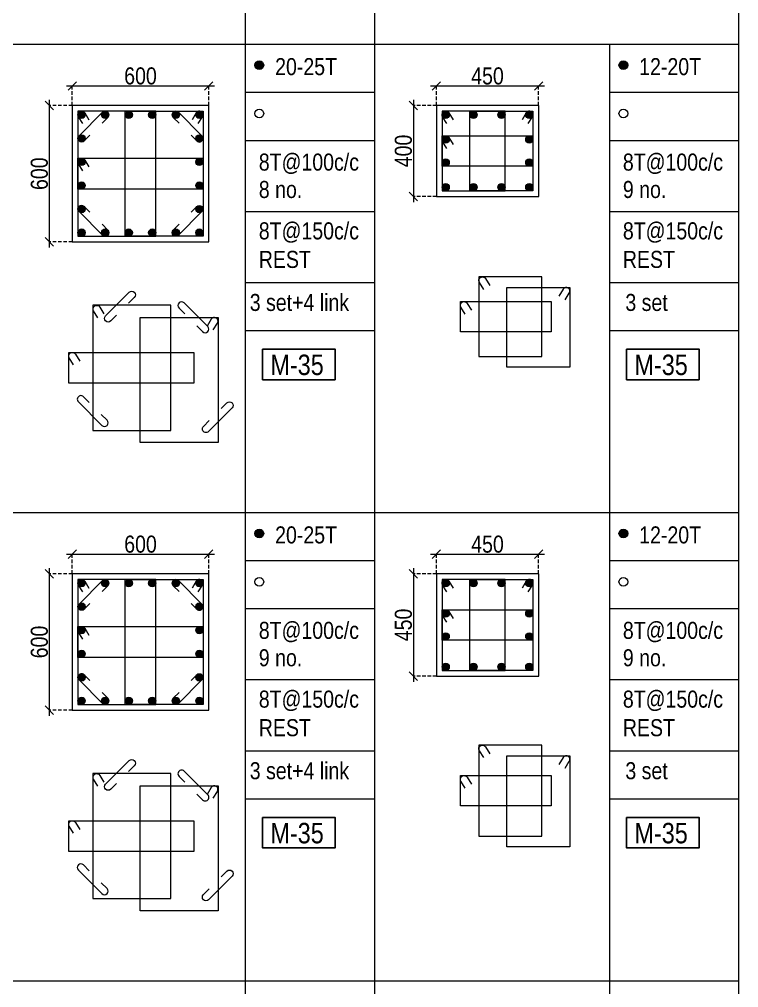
# Model space of a CAD drawing. Header units: millimetres. Extents: x 1112055 to 3390982, y -148532 to 766891.
# Drawn here: x 2802894 to 2815548, y 591624 to 608662 of the extents above; entities that cross this region are included whole.
import ezdxf
from ezdxf.enums import TextEntityAlignment as Align

# ---------------------------------------------------------------- set-up
doc = ezdxf.new("R2010")
doc.units = ezdxf.units.MM
doc.header["$PDMODE"] = 35
doc.header["$PDSIZE"] = -25
doc.linetypes.add('DASHED2', pattern=[0.375, 0.25, -0.125])
doc.linetypes.add('Hidden', pattern=[9.525, 6.35, -3.175])
for name, color, linetype, lineweight in [('B COL. SIZE DIM', 220, 'Continuous', 25), ('B COLSCH', 204, 'Continuous', 20), ('B COLUMN', 1, 'Hidden', 9), ('B STEEL', 34, 'Continuous', 15)]:
    doc.layers.add(name, color=color, linetype=linetype, lineweight=lineweight)
doc.layers.add('B TEXT', color=7, linetype='Continuous')
doc.styles.add('dim inside', font='romans.shx', dxfattribs={"width": 0.8, "height": 125})
doc.styles.add('SWINC', font='swissc.ttf')
doc.dimstyles.new('dim inside', dxfattribs={"dimtxt": 125, "dimasz": 100, "dimexe": 0, "dimexo": 0, "dimgap": 10, "dimtad": 0, "dimdec": 0, "dimzin": 0, "dimdsep": 46, "dimtxsty": 'dim inside', "dimblk": 'SMALL', "dimcen": 0.09, "dimadec": 0, "dimazin": 0, "dimtfac": 1, "dimtdec": 0, "dimtofl": 0, "dimtmove": 0, "dimatfit": 3, "dimfxl": 1, "dimtolj": 1, "dimtzin": 0, "dimarcsym": 2})

# ---------------------------------------------------------------- blocks, each defined once
blk = doc.blocks.new('_Oblique')
at = {"color": 0, "linetype": 'ByBlock', "lineweight": -2}
blk.add_line((-0.5, -0.5), (0.5, 0.5), dxfattribs=at)
blk = doc.blocks.new('*D5569')
at = {"layer": 'B COL. SIZE DIM', "color": 250, "lineweight": 9, "ltscale": 250, "transparency": 16777216}
blk.add_line((2803725, 599251), (2806325, 599251), dxfattribs=at)
at = {"layer": 'B COL. SIZE DIM', "color": 250, "linetype": 'DASHED2', "lineweight": 9, "ltscale": 250, "transparency": 16777216}
for p, q in [((2803825, 598906), (2803825, 599251)), ((2806225, 598906), (2806225, 599251))]:
    blk.add_line(p, q, dxfattribs=at)
at = {"layer": 'Defpoints', "color": 0, "lineweight": 40, "transparency": 16777216}
for p in [(2806225, 599251), (2803825, 598906), (2806225, 598906)]:
    blk.add_point(p, dxfattribs=at)
at = {"layer": 'B COL. SIZE DIM', "color": 250, "lineweight": 9, "transparency": 16777216, "xscale": 150, "yscale": 150, "zscale": 150, "rotation": 180}
blk.add_blockref('_Oblique', (2803825, 599251), dxfattribs=at)
at = {"layer": 'B COL. SIZE DIM', "color": 250, "lineweight": 9, "transparency": 16777216, "xscale": 150, "yscale": 150, "zscale": 150}
blk.add_blockref('_Oblique', (2806225, 599251), dxfattribs=at)
at = {"layer": 'B COL. SIZE DIM', "color": 6, "transparency": 16777216, "insert": (2805025, 599426), "char_height": 300, "attachment_point": 5, "style": 'SWINC'}
blk.add_mtext('\\A1;600', dxfattribs=at)
blk = doc.blocks.new('*D5570')
at = {"layer": 'B COL. SIZE DIM', "color": 250, "lineweight": 9, "ltscale": 250, "transparency": 16777216}
blk.add_line((2803421, 599006), (2803421, 596406), dxfattribs=at)
at = {"layer": 'B COL. SIZE DIM', "color": 250, "linetype": 'DASHED2', "lineweight": 9, "ltscale": 250, "transparency": 16777216}
for p, q in [((2803825, 598906), (2803421, 598906)), ((2803825, 596506), (2803421, 596506))]:
    blk.add_line(p, q, dxfattribs=at)
at = {"layer": 'Defpoints', "color": 0, "lineweight": 40, "transparency": 16777216}
for p in [(2803825, 598906), (2803421, 596506), (2803825, 596506)]:
    blk.add_point(p, dxfattribs=at)
at = {"layer": 'B COL. SIZE DIM', "color": 250, "lineweight": 9, "transparency": 16777216, "xscale": 150, "yscale": 150, "zscale": 150}
for p, rotation in [((2803421, 598906), 90), ((2803421, 596506), 270)]:
    blk.add_blockref('_Oblique', p, dxfattribs=dict(at, rotation=rotation))
at = {"layer": 'B COL. SIZE DIM', "color": 6, "transparency": 16777216, "insert": (2803246, 597706), "char_height": 300, "attachment_point": 5, "rotation": 90, "style": 'SWINC'}
blk.add_mtext('\\A1;600', dxfattribs=at)
blk = doc.blocks.new('*D5661')
at = {"layer": 'B COL. SIZE DIM', "color": 250, "lineweight": 9, "ltscale": 250, "transparency": 16777216}
blk.add_line((2803725, 607490), (2806325, 607490), dxfattribs=at)
at = {"layer": 'B COL. SIZE DIM', "color": 250, "linetype": 'DASHED2', "lineweight": 9, "ltscale": 250, "transparency": 16777216}
for p, q in [((2803825, 607146), (2803825, 607490)), ((2806225, 607146), (2806225, 607490))]:
    blk.add_line(p, q, dxfattribs=at)
at = {"layer": 'Defpoints', "color": 0, "lineweight": 40, "transparency": 16777216}
for p in [(2806225, 607490), (2803825, 607146), (2806225, 607146)]:
    blk.add_point(p, dxfattribs=at)
at = {"layer": 'B COL. SIZE DIM', "color": 250, "lineweight": 9, "transparency": 16777216, "xscale": 150, "yscale": 150, "zscale": 150, "rotation": 180}
blk.add_blockref('_Oblique', (2803825, 607490), dxfattribs=at)
at = {"layer": 'B COL. SIZE DIM', "color": 250, "lineweight": 9, "transparency": 16777216, "xscale": 150, "yscale": 150, "zscale": 150}
blk.add_blockref('_Oblique', (2806225, 607490), dxfattribs=at)
at = {"layer": 'B COL. SIZE DIM', "color": 6, "transparency": 16777216, "insert": (2805025, 607665), "char_height": 300, "attachment_point": 5, "style": 'SWINC'}
blk.add_mtext('\\A1;600', dxfattribs=at)
blk = doc.blocks.new('*D5662')
at = {"layer": 'B COL. SIZE DIM', "color": 250, "lineweight": 9, "ltscale": 250, "transparency": 16777216}
blk.add_line((2803421, 607246), (2803421, 604646), dxfattribs=at)
at = {"layer": 'B COL. SIZE DIM', "color": 250, "linetype": 'DASHED2', "lineweight": 9, "ltscale": 250, "transparency": 16777216}
for p, q in [((2803825, 607146), (2803421, 607146)), ((2803825, 604746), (2803421, 604746))]:
    blk.add_line(p, q, dxfattribs=at)
at = {"layer": 'Defpoints', "color": 0, "lineweight": 40, "transparency": 16777216}
for p in [(2803825, 607146), (2803421, 604746), (2803825, 604746)]:
    blk.add_point(p, dxfattribs=at)
at = {"layer": 'B COL. SIZE DIM', "color": 250, "lineweight": 9, "transparency": 16777216, "xscale": 150, "yscale": 150, "zscale": 150}
for p, rotation in [((2803421, 607146), 90), ((2803421, 604746), 270)]:
    blk.add_blockref('_Oblique', p, dxfattribs=dict(at, rotation=rotation))
at = {"layer": 'B COL. SIZE DIM', "color": 6, "transparency": 16777216, "insert": (2803246, 605946), "char_height": 300, "attachment_point": 5, "rotation": 90, "style": 'SWINC'}
blk.add_mtext('\\A1;600', dxfattribs=at)
blk = doc.blocks.new('*D5699')
at = {"layer": 'B COL. SIZE DIM', "color": 250, "lineweight": 9, "ltscale": 250, "transparency": 16777216}
blk.add_line((2810130, 599251), (2812130, 599251), dxfattribs=at)
at = {"layer": 'B COL. SIZE DIM', "color": 250, "linetype": 'DASHED2', "lineweight": 9, "ltscale": 250, "transparency": 16777216}
for p, q in [((2810230, 598906), (2810230, 599251)), ((2812030, 598906), (2812030, 599251))]:
    blk.add_line(p, q, dxfattribs=at)
at = {"layer": 'Defpoints', "color": 0, "lineweight": 40, "transparency": 16777216}
for p in [(2812030, 599251), (2810230, 598906), (2812030, 598906)]:
    blk.add_point(p, dxfattribs=at)
at = {"layer": 'B COL. SIZE DIM', "color": 250, "lineweight": 9, "transparency": 16777216, "xscale": 150, "yscale": 150, "zscale": 150, "rotation": 180}
blk.add_blockref('_Oblique', (2810230, 599251), dxfattribs=at)
at = {"layer": 'B COL. SIZE DIM', "color": 250, "lineweight": 9, "transparency": 16777216, "xscale": 150, "yscale": 150, "zscale": 150}
blk.add_blockref('_Oblique', (2812030, 599251), dxfattribs=at)
at = {"layer": 'B COL. SIZE DIM', "color": 6, "transparency": 16777216, "insert": (2811130, 599426), "char_height": 300, "attachment_point": 5, "style": 'SWINC'}
blk.add_mtext('\\A1;450', dxfattribs=at)
blk = doc.blocks.new('*D5700')
at = {"layer": 'B COL. SIZE DIM', "color": 250, "lineweight": 9, "ltscale": 250, "transparency": 16777216}
blk.add_line((2809826, 599006), (2809826, 597006), dxfattribs=at)
at = {"layer": 'B COL. SIZE DIM', "color": 250, "linetype": 'DASHED2', "lineweight": 9, "ltscale": 250, "transparency": 16777216}
for p, q in [((2810230, 598906), (2809826, 598906)), ((2810230, 597106), (2809826, 597106))]:
    blk.add_line(p, q, dxfattribs=at)
at = {"layer": 'Defpoints', "color": 0, "lineweight": 40, "transparency": 16777216}
for p in [(2810230, 598906), (2809826, 597106), (2810230, 597106)]:
    blk.add_point(p, dxfattribs=at)
at = {"layer": 'B COL. SIZE DIM', "color": 250, "lineweight": 9, "transparency": 16777216, "xscale": 150, "yscale": 150, "zscale": 150}
for p, rotation in [((2809826, 598906), 90), ((2809826, 597106), 270)]:
    blk.add_blockref('_Oblique', p, dxfattribs=dict(at, rotation=rotation))
at = {"layer": 'B COL. SIZE DIM', "color": 6, "transparency": 16777216, "insert": (2809651, 598006), "char_height": 300, "attachment_point": 5, "rotation": 90, "style": 'SWINC'}
blk.add_mtext('\\A1;450', dxfattribs=at)
blk = doc.blocks.new('*D5701')
at = {"layer": 'B COL. SIZE DIM', "color": 250, "lineweight": 9, "ltscale": 250, "transparency": 16777216}
blk.add_line((2810130, 607490), (2812130, 607490), dxfattribs=at)
at = {"layer": 'B COL. SIZE DIM', "color": 250, "linetype": 'DASHED2', "lineweight": 9, "ltscale": 250, "transparency": 16777216}
for p, q in [((2810230, 607146), (2810230, 607490)), ((2812030, 607146), (2812030, 607490))]:
    blk.add_line(p, q, dxfattribs=at)
at = {"layer": 'Defpoints', "color": 0, "lineweight": 40, "transparency": 16777216}
for p in [(2812030, 607490), (2810230, 607146), (2812030, 607146)]:
    blk.add_point(p, dxfattribs=at)
at = {"layer": 'B COL. SIZE DIM', "color": 250, "lineweight": 9, "transparency": 16777216, "xscale": 150, "yscale": 150, "zscale": 150, "rotation": 180}
blk.add_blockref('_Oblique', (2810230, 607490), dxfattribs=at)
at = {"layer": 'B COL. SIZE DIM', "color": 250, "lineweight": 9, "transparency": 16777216, "xscale": 150, "yscale": 150, "zscale": 150}
blk.add_blockref('_Oblique', (2812030, 607490), dxfattribs=at)
at = {"layer": 'B COL. SIZE DIM', "color": 6, "transparency": 16777216, "insert": (2811130, 607665), "char_height": 300, "attachment_point": 5, "style": 'SWINC'}
blk.add_mtext('\\A1;450', dxfattribs=at)
blk = doc.blocks.new('*D5702')
at = {"layer": 'B COL. SIZE DIM', "color": 250, "lineweight": 9, "ltscale": 250, "transparency": 16777216}
blk.add_line((2809826, 607246), (2809826, 605446), dxfattribs=at)
at = {"layer": 'B COL. SIZE DIM', "color": 250, "linetype": 'DASHED2', "lineweight": 9, "ltscale": 250, "transparency": 16777216}
for p, q in [((2810230, 607146), (2809826, 607146)), ((2810230, 605546), (2809826, 605546))]:
    blk.add_line(p, q, dxfattribs=at)
at = {"layer": 'Defpoints', "color": 0, "lineweight": 40, "transparency": 16777216}
for p in [(2810230, 607146), (2809826, 605546), (2810230, 605546)]:
    blk.add_point(p, dxfattribs=at)
at = {"layer": 'B COL. SIZE DIM', "color": 250, "lineweight": 9, "transparency": 16777216, "xscale": 150, "yscale": 150, "zscale": 150}
for p, rotation in [((2809826, 607146), 90), ((2809826, 605546), 270)]:
    blk.add_blockref('_Oblique', p, dxfattribs=dict(at, rotation=rotation))
at = {"layer": 'B COL. SIZE DIM', "color": 6, "transparency": 16777216, "insert": (2809651, 606346), "char_height": 300, "attachment_point": 5, "rotation": 90, "style": 'SWINC'}
blk.add_mtext('\\A1;400', dxfattribs=at)

msp = doc.modelspace()

# ---------------------------------------------------------------- hatches: boundary and pattern name
at = {"layer": 'B STEEL', "lineweight": 9, "ltscale": 0.5}
h = msp.add_hatch(color=34, dxfattribs=at)
edge = h.paths.add_edge_path()
edge.add_arc((2807115.2, 607854.7), 76.8, 0, 360)
h = msp.add_hatch(color=34, dxfattribs=at)
edge = h.paths.add_edge_path()
edge.add_arc((2813520.3, 607854.7), 76.8, 0, 360)
h = msp.add_hatch(color=34, dxfattribs=at)
edge = h.paths.add_edge_path()
edge.add_arc((2803989.2, 606981.5), 64, 0, 360)
h = msp.add_hatch(color=34, dxfattribs=at)
edge = h.paths.add_edge_path()
edge.add_arc((2804403.6, 606981.5), 64, 180, 540, ccw=False)
at = {"layer": 'B STEEL'}
h = msp.add_hatch(color=34, dxfattribs=at)
edge = h.paths.add_edge_path()
edge.add_arc((2804818, 606981.5), 64, 0, 360)
h = msp.add_hatch(color=34, dxfattribs=at)
edge = h.paths.add_edge_path()
edge.add_arc((2805232.4, 606981.5), 64, 0, 360)
at = {"layer": 'B STEEL', "lineweight": 9, "ltscale": 0.5}
h = msp.add_hatch(color=34, dxfattribs=at)
edge = h.paths.add_edge_path()
edge.add_arc((2805646.8, 606981.5), 64, 180, 540, ccw=False)
h = msp.add_hatch(color=34, dxfattribs=at)
edge = h.paths.add_edge_path()
edge.add_arc((2806061.2, 606981.5), 64, 180, 540, ccw=False)
h = msp.add_hatch(color=34, dxfattribs=at)
edge = h.paths.add_edge_path()
edge.add_arc((2810394.4, 606981.5), 64, 0, 360)
at = {"layer": 'B STEEL'}
h = msp.add_hatch(color=34, dxfattribs=at)
edge = h.paths.add_edge_path()
edge.add_arc((2810885, 606981.5), 64, 0, 360)
h = msp.add_hatch(color=34, dxfattribs=at)
edge = h.paths.add_edge_path()
edge.add_arc((2811375.7, 606981.5), 64, 0, 360)
at = {"layer": 'B STEEL', "lineweight": 9, "ltscale": 0.5}
h = msp.add_hatch(color=34, dxfattribs=at)
edge = h.paths.add_edge_path()
edge.add_arc((2811866.3, 606981.5), 64, 180, 540, ccw=False)
h = msp.add_hatch(color=34, dxfattribs=at)
edge = h.paths.add_edge_path()
edge.add_arc((2803989.2, 606567.1), 64, 0, 360)
h = msp.add_hatch(color=34, dxfattribs=at)
edge = h.paths.add_edge_path()
edge.add_arc((2806061.2, 606567.1), 64, 180, 540, ccw=False)
at = {"layer": 'B STEEL'}
h = msp.add_hatch(color=34, dxfattribs=at)
edge = h.paths.add_edge_path()
edge.add_arc((2810394.4, 606547.1), 64, 0, 360)
h = msp.add_hatch(color=34, dxfattribs=at)
edge = h.paths.add_edge_path()
edge.add_arc((2811866.3, 606547.1), 64, 0, 360)
h = msp.add_hatch(color=34, dxfattribs=at)
edge = h.paths.add_edge_path()
edge.add_arc((2803989.2, 606152.7), 64, 0, 360)
h = msp.add_hatch(color=34, dxfattribs=at)
edge = h.paths.add_edge_path()
edge.add_arc((2806061.2, 606152.7), 64, 0, 360)
h = msp.add_hatch(color=34, dxfattribs=at)
edge = h.paths.add_edge_path()
edge.add_arc((2810394.4, 606143.9), 64, 0, 360)
h = msp.add_hatch(color=34, dxfattribs=at)
edge = h.paths.add_edge_path()
edge.add_arc((2811866.3, 606143.9), 64, 0, 360)
h = msp.add_hatch(color=34, dxfattribs=at)
edge = h.paths.add_edge_path()
edge.add_arc((2803989.2, 605738.3), 64, 0, 360)
h = msp.add_hatch(color=34, dxfattribs=at)
edge = h.paths.add_edge_path()
edge.add_arc((2806061.2, 605738.3), 64, 0, 360)
at = {"layer": 'B STEEL', "lineweight": 9, "ltscale": 0.5}
h = msp.add_hatch(color=34, dxfattribs=at)
edge = h.paths.add_edge_path()
edge.add_arc((2810394.4, 605709.5), 64, 0, 360, ccw=False)
at = {"layer": 'B STEEL'}
h = msp.add_hatch(color=34, dxfattribs=at)
edge = h.paths.add_edge_path()
edge.add_arc((2810885, 605709.5), 64, 0, 360)
h = msp.add_hatch(color=34, dxfattribs=at)
edge = h.paths.add_edge_path()
edge.add_arc((2811375.7, 605709.5), 64, 0, 360)
at = {"layer": 'B STEEL', "lineweight": 9, "ltscale": 0.5}
h = msp.add_hatch(color=34, dxfattribs=at)
edge = h.paths.add_edge_path()
edge.add_arc((2811866.3, 605709.5), 64, -180, 180)
h = msp.add_hatch(color=34, dxfattribs=at)
edge = h.paths.add_edge_path()
edge.add_arc((2803989.2, 605323.9), 64, 0, 360)
h = msp.add_hatch(color=34, dxfattribs=at)
edge = h.paths.add_edge_path()
edge.add_arc((2806061.2, 605323.9), 64, 180, 540, ccw=False)
h = msp.add_hatch(color=34, dxfattribs=at)
edge = h.paths.add_edge_path()
edge.add_arc((2803989.2, 604909.5), 64, 0, 360, ccw=False)
h = msp.add_hatch(color=34, dxfattribs=at)
edge = h.paths.add_edge_path()
edge.add_arc((2804403.6, 604909.5), 64, -180, 180)
at = {"layer": 'B STEEL'}
h = msp.add_hatch(color=34, dxfattribs=at)
edge = h.paths.add_edge_path()
edge.add_arc((2804818, 604909.5), 64, 0, 360)
h = msp.add_hatch(color=34, dxfattribs=at)
edge = h.paths.add_edge_path()
edge.add_arc((2805232.4, 604909.5), 64, 0, 360)
at = {"layer": 'B STEEL', "lineweight": 9, "ltscale": 0.5}
h = msp.add_hatch(color=34, dxfattribs=at)
edge = h.paths.add_edge_path()
edge.add_arc((2805646.8, 604909.5), 64, -180, 180)
h = msp.add_hatch(color=34, dxfattribs=at)
edge = h.paths.add_edge_path()
edge.add_arc((2806061.2, 604909.5), 64, -180, 180)
h = msp.add_hatch(color=34, dxfattribs=at)
edge = h.paths.add_edge_path()
edge.add_arc((2807115.2, 599614.8), 76.8, 0, 360)
h = msp.add_hatch(color=34, dxfattribs=at)
edge = h.paths.add_edge_path()
edge.add_arc((2813520.3, 599614.8), 76.8, 0, 360)
h = msp.add_hatch(color=34, dxfattribs=at)
edge = h.paths.add_edge_path()
edge.add_arc((2803989.2, 598741.7), 64, 0, 360)
h = msp.add_hatch(color=34, dxfattribs=at)
edge = h.paths.add_edge_path()
edge.add_arc((2804403.6, 598741.7), 64, 180, 540, ccw=False)
at = {"layer": 'B STEEL'}
h = msp.add_hatch(color=34, dxfattribs=at)
edge = h.paths.add_edge_path()
edge.add_arc((2804818, 598741.7), 64, 0, 360)
h = msp.add_hatch(color=34, dxfattribs=at)
edge = h.paths.add_edge_path()
edge.add_arc((2805232.4, 598741.7), 64, 0, 360)
at = {"layer": 'B STEEL', "lineweight": 9, "ltscale": 0.5}
h = msp.add_hatch(color=34, dxfattribs=at)
edge = h.paths.add_edge_path()
edge.add_arc((2805646.8, 598741.7), 64, 180, 540, ccw=False)
h = msp.add_hatch(color=34, dxfattribs=at)
edge = h.paths.add_edge_path()
edge.add_arc((2806061.2, 598741.7), 64, 180, 540, ccw=False)
h = msp.add_hatch(color=34, dxfattribs=at)
edge = h.paths.add_edge_path()
edge.add_arc((2810394.4, 598741.7), 64, 0, 360)
at = {"layer": 'B STEEL'}
h = msp.add_hatch(color=34, dxfattribs=at)
edge = h.paths.add_edge_path()
edge.add_arc((2810885, 598741.7), 64, 0, 360)
h = msp.add_hatch(color=34, dxfattribs=at)
edge = h.paths.add_edge_path()
edge.add_arc((2811375.7, 598741.7), 64, 0, 360)
at = {"layer": 'B STEEL', "lineweight": 9, "ltscale": 0.5}
h = msp.add_hatch(color=34, dxfattribs=at)
edge = h.paths.add_edge_path()
edge.add_arc((2811866.3, 598741.7), 64, 180, 540, ccw=False)
h = msp.add_hatch(color=34, dxfattribs=at)
edge = h.paths.add_edge_path()
edge.add_arc((2803989.2, 598327.3), 64, 0, 360)
h = msp.add_hatch(color=34, dxfattribs=at)
edge = h.paths.add_edge_path()
edge.add_arc((2806061.2, 598327.3), 64, 180, 540, ccw=False)
at = {"layer": 'B STEEL'}
h = msp.add_hatch(color=34, dxfattribs=at)
edge = h.paths.add_edge_path()
edge.add_arc((2810394.4, 598207.3), 64, 0, 360)
h = msp.add_hatch(color=34, dxfattribs=at)
edge = h.paths.add_edge_path()
edge.add_arc((2811866.3, 598207.3), 64, 0, 360)
h = msp.add_hatch(color=34, dxfattribs=at)
edge = h.paths.add_edge_path()
edge.add_arc((2803989.2, 597912.9), 64, 0, 360)
h = msp.add_hatch(color=34, dxfattribs=at)
edge = h.paths.add_edge_path()
edge.add_arc((2806061.2, 597912.9), 64, 0, 360)
h = msp.add_hatch(color=34, dxfattribs=at)
edge = h.paths.add_edge_path()
edge.add_arc((2810394.4, 597804.1), 64, 0, 360)
h = msp.add_hatch(color=34, dxfattribs=at)
edge = h.paths.add_edge_path()
edge.add_arc((2811866.3, 597804.1), 64, 0, 360)
h = msp.add_hatch(color=34, dxfattribs=at)
edge = h.paths.add_edge_path()
edge.add_arc((2803989.2, 597498.5), 64, 0, 360)
h = msp.add_hatch(color=34, dxfattribs=at)
edge = h.paths.add_edge_path()
edge.add_arc((2806061.2, 597498.5), 64, 0, 360)
at = {"layer": 'B STEEL', "lineweight": 9, "ltscale": 0.5}
h = msp.add_hatch(color=34, dxfattribs=at)
edge = h.paths.add_edge_path()
edge.add_arc((2810394.4, 597269.7), 64, 0, 360, ccw=False)
at = {"layer": 'B STEEL'}
h = msp.add_hatch(color=34, dxfattribs=at)
edge = h.paths.add_edge_path()
edge.add_arc((2810885, 597269.7), 64, 0, 360)
h = msp.add_hatch(color=34, dxfattribs=at)
edge = h.paths.add_edge_path()
edge.add_arc((2811375.7, 597269.7), 64, 0, 360)
at = {"layer": 'B STEEL', "lineweight": 9, "ltscale": 0.5}
h = msp.add_hatch(color=34, dxfattribs=at)
edge = h.paths.add_edge_path()
edge.add_arc((2811866.3, 597269.7), 64, -180, 180)
h = msp.add_hatch(color=34, dxfattribs=at)
edge = h.paths.add_edge_path()
edge.add_arc((2803989.2, 597084.1), 64, 0, 360)
h = msp.add_hatch(color=34, dxfattribs=at)
edge = h.paths.add_edge_path()
edge.add_arc((2806061.2, 597084.1), 64, 180, 540, ccw=False)
h = msp.add_hatch(color=34, dxfattribs=at)
edge = h.paths.add_edge_path()
edge.add_arc((2803989.2, 596669.7), 64, 0, 360, ccw=False)
h = msp.add_hatch(color=34, dxfattribs=at)
edge = h.paths.add_edge_path()
edge.add_arc((2804403.6, 596669.7), 64, -180, 180)
at = {"layer": 'B STEEL'}
h = msp.add_hatch(color=34, dxfattribs=at)
edge = h.paths.add_edge_path()
edge.add_arc((2804818, 596669.7), 64, 0, 360)
h = msp.add_hatch(color=34, dxfattribs=at)
edge = h.paths.add_edge_path()
edge.add_arc((2805232.4, 596669.7), 64, 0, 360)
at = {"layer": 'B STEEL', "lineweight": 9, "ltscale": 0.5}
h = msp.add_hatch(color=34, dxfattribs=at)
edge = h.paths.add_edge_path()
edge.add_arc((2805646.8, 596669.7), 64, -180, 180)
h = msp.add_hatch(color=34, dxfattribs=at)
edge = h.paths.add_edge_path()
edge.add_arc((2806061.2, 596669.7), 64, -180, 180)

# ---------------------------------------------------------------- linework, layer by layer
at = {"layer": 'B COLSCH', "color": 250, "lineweight": 0}
for p, q in [((2815548.4, 650677.2), (2815548.4, 574628.3)), ((2809143.3, 649422.2), (2809143.3, 574628.3)), ((2806868.9, 641182.4), (2806868.9, 583503.5)), ((2686433.2, 608223), (2815548.4, 608223)), ((2813274.1, 608223), (2813274.1, 583503.5)), ((2806868.9, 607378), (2809143.3, 607378)), ((2813274.1, 607378), (2815548.4, 607378)), ((2806868.9, 606533), (2809143.3, 606533)), ((2813274.1, 606533), (2815548.4, 606533)), ((2806868.9, 605283.2), (2809143.3, 605283.2)), ((2813274.1, 605283.2), (2815548.4, 605283.2)), ((2806868.9, 604033.5), (2809143.3, 604033.5)), ((2813274.1, 604033.5), (2815548.4, 604033.5)), ((2806868.9, 603188.5), (2809143.3, 603188.5)), ((2813274.1, 603188.5), (2815548.4, 603188.5)), ((2686433.2, 599983.1), (2815548.4, 599983.1)), ((2806868.9, 599138.2), (2809143.3, 599138.2)), ((2813274.1, 599138.2), (2815548.4, 599138.2)), ((2806868.9, 598293.2), (2809143.3, 598293.2)), ((2813274.1, 598293.2), (2815548.4, 598293.2)), ((2806868.9, 597043.4), (2809143.3, 597043.4)), ((2813274.1, 597043.4), (2815548.4, 597043.4)), ((2806868.9, 595793.6), (2809143.3, 595793.6)), ((2813274.1, 595793.6), (2815548.4, 595793.6)), ((2806868.9, 594948.6), (2809143.3, 594948.6)), ((2813274.1, 594948.6), (2815548.4, 594948.6)), ((2686433.2, 591743.3), (2815548.4, 591743.3))]:
    msp.add_line(p, q, dxfattribs=at)
at = {"layer": 'B COLUMN', "color": 1, "linetype": 'ByBlock', "lineweight": 20}
for points in [[(2803825.2, 604745.5), (2806225.2, 604745.5), (2806225.2, 607145.5), (2803825.2, 607145.5)], [(2810230.4, 605545.5), (2812030.4, 605545.5), (2812030.4, 607145.5), (2810230.4, 607145.5)], [(2803825.2, 596505.7), (2806225.2, 596505.7), (2806225.2, 598905.7), (2803825.2, 598905.7)], [(2810230.4, 597105.7), (2812030.4, 597105.7), (2812030.4, 598905.7), (2810230.4, 598905.7)]]:
    msp.add_lwpolyline(points, close=True, dxfattribs=at)
at = {"layer": 'B STEEL', "color": 34, "lineweight": 9, "ltscale": 0.5}
for points in [[(2803925.2, 604845.5), (2805296.4, 604845.5), (2805296.4, 607045.5), (2803925.2, 607045.5)], [(2806125.2, 604845.5), (2804754, 604845.5), (2804754, 607045.5), (2806125.2, 607045.5)], [(2810330.4, 605645.5), (2811439.7, 605645.5), (2811439.7, 607045.5), (2810330.4, 607045.5)], [(2811930.4, 605645.5), (2810821, 605645.5), (2810821, 607045.5), (2811930.4, 607045.5)], [(2810330.4, 606611.1), (2811930.4, 606611.1), (2811930.4, 606079.9), (2810330.4, 606079.9)], [(2803925.2, 606216.7), (2806125.2, 606216.7), (2806125.2, 605674.3), (2803925.2, 605674.3)], [(2810978.4, 602729.8), (2812087.8, 602729.8), (2812087.8, 604129.8), (2810978.4, 604129.8)], [(2812578.4, 602544.2), (2811469.1, 602544.2), (2811469.1, 603944.2), (2812578.4, 603944.2)], [(2810652.6, 603695.4), (2812252.6, 603695.4), (2812252.6, 603164.2), (2810652.6, 603164.2)], [(2804189.2, 601429.9), (2805560.4, 601429.9), (2805560.4, 603629.9), (2804189.2, 603629.9)], [(2806389.2, 601215.4), (2805018, 601215.4), (2805018, 603415.4), (2806389.2, 603415.4)], [(2803763.3, 602801.2), (2805963.3, 602801.2), (2805963.3, 602258.7), (2803763.3, 602258.7)], [(2803925.2, 596605.7), (2805296.4, 596605.7), (2805296.4, 598805.7), (2803925.2, 598805.7)], [(2806125.2, 596605.7), (2804754, 596605.7), (2804754, 598805.7), (2806125.2, 598805.7)], [(2810330.4, 597205.7), (2811439.7, 597205.7), (2811439.7, 598805.7), (2810330.4, 598805.7)], [(2811930.4, 597205.7), (2810821, 597205.7), (2810821, 598805.7), (2811930.4, 598805.7)], [(2810330.4, 598271.3), (2811930.4, 598271.3), (2811930.4, 597740.1), (2810330.4, 597740.1)], [(2803925.2, 597976.9), (2806125.2, 597976.9), (2806125.2, 597434.5), (2803925.2, 597434.5)], [(2810978.4, 594290), (2812087.8, 594290), (2812087.8, 595890), (2810978.4, 595890)], [(2812578.4, 594104.4), (2811469.1, 594104.4), (2811469.1, 595704.4), (2812578.4, 595704.4)], [(2804189.2, 593190.1), (2805560.4, 593190.1), (2805560.4, 595390.1), (2804189.2, 595390.1)], [(2810652.6, 595355.6), (2812252.6, 595355.6), (2812252.6, 594824.4), (2810652.6, 594824.4)], [(2806389.2, 592975.5), (2805018, 592975.5), (2805018, 595175.5), (2806389.2, 595175.5)], [(2803763.3, 594561.3), (2805963.3, 594561.3), (2805963.3, 594018.9), (2803763.3, 594018.9)]]:
    msp.add_lwpolyline(points, close=True, dxfattribs=at)
for points in [[(2804009.5, 606826.5), (2803934.7, 606947.9, -1), (2804043.8, 607015.1), (2804118.5, 606893.6)], [(2804135.4, 606622.7), (2804034.5, 606521.8, -1), (2803944, 606612.4), (2804358.4, 607026.8, -1), (2804448.9, 606936.2), (2804348, 606835.4)], [(2805915.1, 606622.7), (2806015.9, 606521.8, 1), (2806106.5, 606612.4), (2805692.1, 607026.8, 1), (2805601.5, 606936.2), (2805702.4, 606835.4)], [(2806041, 606826.5), (2806115.7, 606947.9, 1), (2806006.7, 607015.1), (2805931.9, 606893.6)], [(2810414.6, 606826.5), (2810339.9, 606947.9, -1), (2810448.9, 607015.1), (2810523.7, 606893.6)], [(2811846.1, 606826.5), (2811920.9, 606947.9, 1), (2811811.8, 607015.1), (2811737.1, 606893.6)], [(2810414.6, 606392.1), (2810339.9, 606513.6, -1), (2810448.9, 606580.7), (2810523.7, 606459.2)], [(2804009.5, 605997.7), (2803934.7, 606119.2, -1), (2804043.8, 606186.3), (2804118.5, 606064.8)], [(2804135.4, 605268.3), (2804034.5, 605369.2, 1), (2803944, 605278.7), (2804358.4, 604864.3, 1), (2804448.9, 604954.8), (2804348, 605055.7)], [(2805915.1, 605268.3), (2806015.9, 605369.2, -1), (2806106.5, 605278.7), (2805692.1, 604864.3, -1), (2805601.5, 604954.8), (2805702.4, 605055.7)], [(2811062.7, 603910.8), (2810987.9, 604032.2, -1), (2811097, 604099.4), (2811171.7, 603977.9)], [(2804602.3, 603455.4), (2804501.4, 603354.5, -1), (2804410.9, 603445), (2804825.3, 603859.4, -1), (2804915.8, 603768.9), (2804815, 603668)], [(2812494.2, 603725.1), (2812568.9, 603846.6, 1), (2812459.9, 603913.7), (2812385.1, 603792.3)], [(2806016.9, 603267.9), (2806117.8, 603167, 1), (2806208.3, 603257.5), (2805793.9, 603671.9, 1), (2805703.4, 603581.4), (2805804.3, 603480.5)], [(2810736.8, 603476.4), (2810662.1, 603597.8, -1), (2810771.1, 603665), (2810845.9, 603543.5)], [(2804273.5, 603410.9), (2804198.7, 603532.4, -1), (2804307.8, 603599.5), (2804382.5, 603478)], [(2806305, 603196.3), (2806379.7, 603317.8, 1), (2806270.7, 603384.9), (2806195.9, 603263.4)], [(2803847.6, 602582.1), (2803772.8, 602703.6, -1), (2803881.8, 602770.7), (2803956.6, 602649.2)], [(2804123.2, 601921.7), (2804022.3, 602022.6, 1), (2803931.8, 601932), (2804346.2, 601517.7, 1), (2804436.7, 601608.2), (2804335.8, 601709.1)], [(2806445.5, 601813.8), (2806546.3, 601914.7, -1), (2806636.9, 601824.1), (2806222.5, 601409.7, -1), (2806132, 601500.3), (2806232.8, 601601.1)], [(2804009.5, 598586.6), (2803934.7, 598708.1, -1), (2804043.8, 598775.2), (2804118.5, 598653.7)], [(2804135.4, 598382.9), (2804034.5, 598282, -1), (2803944, 598372.5), (2804358.4, 598786.9, -1), (2804448.9, 598696.4), (2804348, 598595.5)], [(2805915.1, 598382.9), (2806015.9, 598282, 1), (2806106.5, 598372.5), (2805692.1, 598786.9, 1), (2805601.5, 598696.4), (2805702.4, 598595.5)], [(2806041, 598586.6), (2806115.7, 598708.1, 1), (2806006.7, 598775.2), (2805931.9, 598653.7)], [(2810414.6, 598586.6), (2810339.9, 598708.1, -1), (2810448.9, 598775.2), (2810523.7, 598653.7)], [(2811846.1, 598586.6), (2811920.9, 598708.1, 1), (2811811.8, 598775.2), (2811737.1, 598653.7)], [(2810414.6, 598052.2), (2810339.9, 598173.7, -1), (2810448.9, 598240.8), (2810523.7, 598119.3)], [(2804009.5, 597757.8), (2803934.7, 597879.3, -1), (2804043.8, 597946.4), (2804118.5, 597824.9)], [(2804135.4, 597028.5), (2804034.5, 597129.4, 1), (2803944, 597038.8), (2804358.4, 596624.4, 1), (2804448.9, 596715), (2804348, 596815.8)], [(2805915.1, 597028.5), (2806015.9, 597129.4, -1), (2806106.5, 597038.8), (2805692.1, 596624.4, -1), (2805601.5, 596715), (2805702.4, 596815.8)], [(2811062.7, 595670.9), (2810987.9, 595792.4, -1), (2811097, 595859.5), (2811171.7, 595738)], [(2804602.3, 595215.5), (2804501.4, 595114.7, -1), (2804410.9, 595205.2), (2804825.3, 595619.6, -1), (2804915.8, 595529), (2804815, 595428.2)], [(2812494.2, 595485.3), (2812568.9, 595606.8, 1), (2812459.9, 595673.9), (2812385.1, 595552.4)], [(2804273.5, 595171), (2804198.7, 595292.5, -1), (2804307.8, 595359.6), (2804382.5, 595238.1)], [(2806016.9, 595028), (2806117.8, 594927.1, 1), (2806208.3, 595017.7), (2805793.9, 595432.1, 1), (2805703.4, 595341.5), (2805804.3, 595240.7)], [(2810736.8, 595136.5), (2810662.1, 595258, -1), (2810771.1, 595325.1), (2810845.9, 595203.6)], [(2806305, 594956.5), (2806379.7, 595077.9, 1), (2806270.7, 595145), (2806195.9, 595023.6)], [(2803847.6, 594342.3), (2803772.8, 594463.7, -1), (2803881.8, 594530.8), (2803956.6, 594409.4)], [(2804123.2, 593681.9), (2804022.3, 593782.7, 1), (2803931.8, 593692.2), (2804346.2, 593277.8, 1), (2804436.7, 593368.3), (2804335.8, 593469.2)], [(2806445.5, 593574), (2806546.3, 593674.8, -1), (2806636.9, 593584.3), (2806222.5, 593169.9, -1), (2806132, 593260.4), (2806232.8, 593361.3)]]:
    msp.add_lwpolyline(points, format="xyb", dxfattribs=at)
for centre, radius in [((2807115.2, 607854.7), 76.8), ((2813520.3, 607854.7), 76.8), ((2807115.2, 607004.4), 76.8), ((2813520.3, 607004.4), 76.8), ((2803989.2, 606981.5), 64), ((2804403.6, 606981.5), 64), ((2804818, 606981.5), 64), ((2805232.4, 606981.5), 64), ((2805646.8, 606981.5), 64), ((2806061.2, 606981.5), 64), ((2810394.4, 606981.5), 64), ((2810885, 606981.5), 64), ((2811375.7, 606981.5), 64), ((2811866.3, 606981.5), 64), ((2803989.2, 606567.1), 64), ((2806061.2, 606567.1), 64), ((2810394.4, 606547.1), 64), ((2811866.3, 606547.1), 64), ((2803989.2, 606152.7), 64), ((2806061.2, 606152.7), 64), ((2810394.4, 606143.9), 64), ((2811866.3, 606143.9), 64), ((2803989.2, 605738.3), 64), ((2806061.2, 605738.3), 64), ((2810394.4, 605709.5), 64), ((2810885, 605709.5), 64), ((2811375.7, 605709.5), 64), ((2811866.3, 605709.5), 64), ((2803989.2, 605323.9), 64), ((2806061.2, 605323.9), 64), ((2803989.2, 604909.5), 64), ((2804403.6, 604909.5), 64), ((2804818, 604909.5), 64), ((2805232.4, 604909.5), 64), ((2805646.8, 604909.5), 64), ((2806061.2, 604909.5), 64), ((2807115.2, 599614.8), 76.8), ((2813520.3, 599614.8), 76.8), ((2803989.2, 598741.7), 64), ((2804403.6, 598741.7), 64), ((2804818, 598741.7), 64), ((2805232.4, 598741.7), 64), ((2805646.8, 598741.7), 64), ((2806061.2, 598741.7), 64), ((2807115.2, 598764.6), 76.8), ((2810394.4, 598741.7), 64), ((2810885, 598741.7), 64), ((2811375.7, 598741.7), 64), ((2811866.3, 598741.7), 64), ((2813520.3, 598764.6), 76.8), ((2803989.2, 598327.3), 64), ((2806061.2, 598327.3), 64), ((2810394.4, 598207.3), 64), ((2811866.3, 598207.3), 64), ((2803989.2, 597912.9), 64), ((2806061.2, 597912.9), 64), ((2810394.4, 597804.1), 64), ((2811866.3, 597804.1), 64), ((2803989.2, 597498.5), 64), ((2806061.2, 597498.5), 64), ((2810394.4, 597269.7), 64), ((2810885, 597269.7), 64), ((2811375.7, 597269.7), 64), ((2811866.3, 597269.7), 64), ((2803989.2, 597084.1), 64), ((2806061.2, 597084.1), 64), ((2803989.2, 596669.7), 64), ((2804403.6, 596669.7), 64), ((2804818, 596669.7), 64), ((2805232.4, 596669.7), 64), ((2805646.8, 596669.7), 64), ((2806061.2, 596669.7), 64)]:
    msp.add_circle(centre, radius, dxfattribs=at)
at = {"layer": 'B TEXT', "color": 1}
for points in [[(2807172.6, 602859.4), (2808447.2, 602859.4), (2808447.2, 602321.5), (2807172.6, 602321.5)], [(2813577.7, 602859.4), (2814852.3, 602859.4), (2814852.3, 602321.5), (2813577.7, 602321.5)], [(2807172.6, 594619.6), (2808447.2, 594619.6), (2808447.2, 594081.6), (2807172.6, 594081.6)], [(2813577.7, 594619.6), (2814852.3, 594619.6), (2814852.3, 594081.6), (2813577.7, 594081.6)]]:
    msp.add_lwpolyline(points, close=True, dxfattribs=at)

# ---------------------------------------------------------------- texts
at = {"layer": 'B TEXT', "style": 'SWINC'}
for s, p in [('20-25T', (2807393.7, 607680.1)), ('12-20T', (2813798.8, 607680.1)), ('8T@100c/c', (2807106.8, 606000.3)), ('8T@100c/c', (2813511.9, 606000.3)), ('8 no.', (2807106.8, 605518.5)), ('9 no.', (2813511.9, 605518.5)), ('8T@150c/c', (2807106.8, 604790.4)), ('8T@150c/c', (2813511.9, 604790.4)), ('REST', (2807106.8, 604288)), ('REST', (2813511.9, 604288)), ('3 set+4 link', (2806947.1, 603531)), ('3 set', (2813555.7, 603531)), ('20-25T', (2807393.7, 599440.3)), ('12-20T', (2813798.8, 599440.3)), ('8T@100c/c', (2807106.8, 597760.4)), ('8T@100c/c', (2813511.9, 597760.4)), ('9 no.', (2807106.8, 597278.7)), ('9 no.', (2813511.9, 597278.7)), ('8T@150c/c', (2807106.8, 596550.6)), ('8T@150c/c', (2813511.9, 596550.6)), ('REST', (2807106.8, 596048.2)), ('REST', (2813511.9, 596048.2)), ('3 set+4 link', (2806947.1, 595291.1)), ('3 set', (2813555.7, 595291.1))]:
    msp.add_text(s, height=300, dxfattribs=at).set_placement(p)
at = {"layer": 'B TEXT', "color": 1, "style": 'SWINC'}
for p in [(2807309.9, 602294.9), (2813715.1, 602294.9), (2807309.9, 594055.1), (2813715.1, 594055.1)]:
    msp.add_text('M-35', height=360, dxfattribs=at).set_placement(p, align=Align.BOTTOM_LEFT)

# ---------------------------------------------------------------- dimensions: what is measured, and where the dimension line sits
at = {"layer": 'B COL. SIZE DIM', "color": 250, "ltscale": 250}
for base, p1, p2, picture, middle in [((2806225.2, 607490.5), (2803825.2, 607145.5), (2806225.2, 607145.5), '*D5661', (2805025.2, 607665.5)), ((2812030.4, 607490.5), (2810230.4, 607145.5), (2812030.4, 607145.5), '*D5701', (2811130.4, 607665.5)), ((2806225.2, 599250.6), (2803825.2, 598905.7), (2806225.2, 598905.7), '*D5569', (2805025.2, 599425.6)), ((2812030.4, 599250.6), (2810230.4, 598905.7), (2812030.4, 598905.7), '*D5699', (2811130.4, 599425.6))]:
    dim = msp.add_linear_dim(base=base, p1=p1, p2=p2, dimstyle='dim inside', override={"dimtxt": 300, "dimasz": 150, "dimgap": 25, "dimtad": 3, "dimlfac": 0.25, "dimtxsty": 'SWINC', "dimblk1": 'Oblique', "dimblk2": 'Oblique', "dimsah": 1, "dimdle": 100, "dimclrd": 250, "dimclre": 250, "dimclrt": 6, "dimfxl": 1000, "dimlwd": 9, "dimlwe": 9}, dxfattribs=at)
    dim.commit()
    dim.dimension.update_dxf_attribs({"geometry": picture, "text_midpoint": middle})
for base, p1, p2, picture, middle in [((2803421.3, 604745.5), (2803825.2, 607145.5), (2803825.2, 604745.5), '*D5662', (2803246.3, 605945.5)), ((2809826.5, 605545.5), (2810230.4, 607145.5), (2810230.4, 605545.5), '*D5702', (2809651.5, 606345.5)), ((2803421.3, 596505.7), (2803825.2, 598905.7), (2803825.2, 596505.7), '*D5570', (2803246.3, 597705.7)), ((2809826.5, 597105.7), (2810230.4, 598905.7), (2810230.4, 597105.7), '*D5700', (2809651.5, 598005.7))]:
    dim = msp.add_linear_dim(base=base, p1=p1, p2=p2, angle=90, dimstyle='dim inside', override={"dimtxt": 300, "dimasz": 150, "dimgap": 25, "dimtad": 3, "dimlfac": 0.25, "dimtxsty": 'SWINC', "dimblk1": 'Oblique', "dimblk2": 'Oblique', "dimsah": 1, "dimdle": 100, "dimclrd": 250, "dimclre": 250, "dimclrt": 6, "dimfxl": 1000, "dimlwd": 9, "dimlwe": 9}, dxfattribs=at)
    dim.commit()
    dim.dimension.update_dxf_attribs({"geometry": picture, "text_midpoint": middle})

doc.saveas('drawing.dxf')
